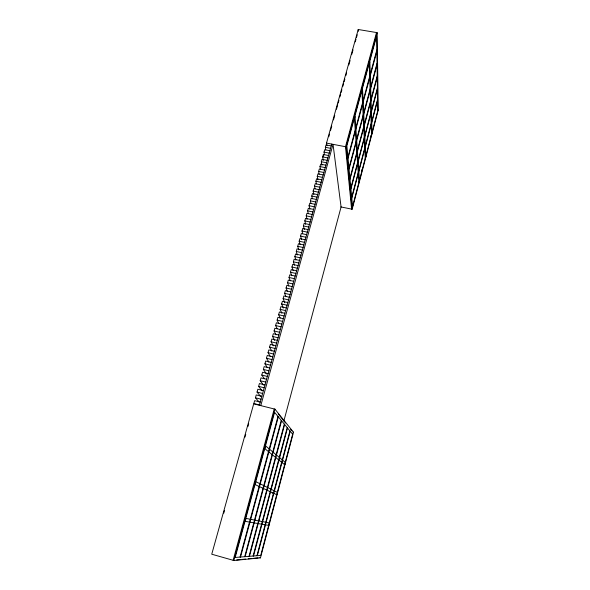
<?xml version="1.0" encoding="UTF-8"?>
<svg xmlns="http://www.w3.org/2000/svg" width="590" height="590" viewBox="0 0 590 590"><rect width="100%" height="100%" fill="white"/><g stroke="black" fill="none" stroke-linecap="round" stroke-linejoin="round"><path stroke-width="0.89" d="M352.068 207.341L351.603 209.111L345.489 146.718L376.509 32.538M352.532 205.563L353.233 202.908M361.397 171.897L362.098 169.242M370.255 138.23L370.955 135.575M371.877 133.104L352.584 206.419L346.868 145.796L376.604 36.182L377.762 110.721L372.106 132.241M260.463 557.845L293.503 432.227L274.955 409.158L253.715 403.855L211.744 554.209L233.876 560.5L260.463 557.845L259.843 557.668M340.799 206.906L352.156 209.221L378.256 109.983L377.143 32.649L358.226 29.5L326.513 143.09L326.912 145.819M253.11 556.016L287.212 427.61M350.844 187.981L377.408 87.954M253.516 555.986L287.5 427.957M350.939 188.947L377.43 89.142M256.952 555.706L289.941 430.914M351.714 197.222L377.585 99.349M257.329 555.677L290.214 431.246M351.802 198.129L377.607 100.477M283.856 421.046L341.079 206.972L333.04 144.336L260.839 405.396L259.423 405.042L331.735 144.085M249.032 556.348L284.321 424.107M349.929 178.246L377.224 75.963M249.459 556.311L284.623 424.476M350.025 179.264L377.246 77.216M244.688 556.695L281.246 420.39M348.963 167.966L377.025 63.329M245.138 556.658L281.57 420.781M349.059 169.035L377.047 64.649M240.056 557.071L277.986 416.437M347.938 157.088L376.818 49.995M240.543 557.026L278.325 416.857M348.041 158.223L376.84 51.382M233.131 560.286L274.239 408.981M233.876 560.5L274.955 409.158M352.156 209.221L346.146 146.844L377.143 32.649M259.054 401.938L255.433 397.8L256.237 394.939L261.864 396.332M260.5 396.259L257.034 392.084L257.823 389.23L263.442 390.617M262.041 390.713L258.619 386.391L259.416 383.552L265.021 384.923M263.487 385.071L260.205 380.72L260.994 377.888L266.592 379.259M264.409 378.721L261.783 375.07L262.565 372.253L268.155 373.61M266.459 373.964L263.354 369.443L264.136 366.633L269.719 367.983M267.403 367.622L264.917 363.838L265.692 361.043L271.267 362.378M268.929 362.142L266.474 358.255L267.248 355.468L272.816 356.795M270.39 356.596L268.03 352.695L268.804 349.922L274.357 351.234M271.843 351.065L269.571 347.149L270.345 344.39L275.891 345.696M273.303 345.806L271.068 341.794L271.835 339.044L277.374 340.342M274.711 340.474L272.558 336.455L273.325 333.711L278.856 335.009M276.076 334.855L274.084 330.99L274.844 328.261L280.368 329.545M277.167 328.711L275.604 325.547L276.363 322.826L281.873 324.102M278.657 323.364L277.116 320.127L277.875 317.42L283.377 318.681M280.147 318.032L278.627 314.728L279.38 312.029L284.874 313.283M281.887 313.32L280.125 309.344L280.877 306.653L286.364 307.906M283.355 308.039L281.622 303.983L282.374 301.306L287.846 302.545M284.815 302.781L283.112 298.643L283.856 295.974L289.329 297.205M285.936 296.704L284.601 293.326L285.339 290.663L290.804 291.888M287.396 291.467L286.076 288.023L286.821 285.376L292.271 286.593M288.776 286.054L287.551 282.743L288.289 280.103L293.731 281.312M290.221 280.855L289.019 277.484L289.756 274.852L295.192 276.054M291.667 275.678L290.487 272.241L291.217 269.623L296.645 270.81M293.105 270.515L291.939 267.019L292.669 264.409L298.09 265.596M294.476 265.183L293.392 261.82L294.122 259.217L299.528 260.397M295.9 260.057L294.838 256.635L295.56 254.047L300.966 255.212M297.323 254.946L296.283 251.473L297.006 248.892L302.397 250.049M298.739 249.858L297.721 246.332L298.437 243.758L303.82 244.909M300.104 244.614L299.152 241.207L299.868 238.648L305.237 239.783M301.512 239.555L300.576 236.103L301.284 233.552L306.653 234.68M302.685 233.64L301.992 231.015L302.707 228.47L308.061 229.599M304.315 229.503L303.408 225.948L304.116 223.411L309.47 224.532M305.664 224.333L304.816 220.896L305.524 218.374L310.864 219.48M307.051 219.347L306.225 215.866L306.925 213.351L312.257 214.45M308.231 213.484L307.626 210.837L308.327 208.336L313.651 209.428M309.861 209.31L309.057 205.711L309.757 203.218L315.075 204.302M310.989 203.557L310.406 200.873L311.107 198.38L316.417 199.464M312.317 198.719L311.756 196.042L312.449 193.564L317.752 194.641M313.858 194.648L313.143 191.094L313.828 188.623L319.124 189.685M315.045 188.859L314.514 186.152L315.207 183.697L320.488 184.751M316.395 183.933L315.893 181.241L316.572 178.785L321.852 179.839M317.907 179.913L317.258 176.336L317.936 173.895L323.209 174.935M319.102 174.168L318.622 171.454L319.301 169.02L324.559 170.06M320.436 169.293L319.979 166.594L320.658 164.168L325.909 165.193M321.926 165.333L321.329 161.741L322.007 159.329L327.251 160.347M323.261 160.546L322.678 156.918L323.35 154.506L328.593 155.524M324.441 154.816L324.021 152.102L324.692 149.705L329.921 150.708M325.761 150.008L325.363 147.308L326.027 144.919L331.248 145.914M223.78 513.175L224.517 510.52M245.005 437.094L245.742 434.439M247.962 426.474L248.707 423.819M328.792 136.74L329.537 134.085M330.525 130.537L331.764 126.105M333.49 119.903L334.729 115.47M336.462 109.261L337.701 104.828M338.195 103.058L338.933 100.396M339.921 96.849L340.666 94.194M341.16 92.416L341.905 89.761M342.893 86.214L343.631 83.551M344.125 81.781L344.87 79.119M345.858 75.579L346.603 72.917M348.83 64.937L350.062 60.505M351.795 54.302L353.034 49.87M355.254 41.89L355.999 39.228M356.493 37.458L357.238 34.795M236.693 559.94L240.255 559.593M242.04 559.416L245.602 559.069M248.272 558.804L251.834 558.457M253.612 558.28L258.066 557.845M377.718 109.88L378.256 109.983M326.513 143.09L346.146 146.844M325.363 147.308L330.584 148.311M324.021 152.102L329.257 153.112M322.678 156.918L327.922 157.936M321.329 161.741L326.58 162.766M319.979 166.594L325.238 167.626M318.622 171.454L323.888 172.494M317.258 176.336L322.531 177.384M315.893 181.241L321.174 182.295M314.514 186.152L319.81 187.214M313.143 191.094L318.438 192.163M311.756 196.042L317.066 197.119M310.406 200.873L315.724 201.957M309.057 205.711L314.382 206.802M307.626 210.837L312.958 211.935M306.225 215.866L311.564 216.972M304.816 220.896L310.163 222.01M303.408 225.948L308.762 227.069M301.992 231.015L307.361 232.143M300.576 236.103L305.945 237.239M299.152 241.207L304.529 242.35M297.721 246.332L303.105 247.483M296.283 251.473L301.682 252.638M294.838 256.635L300.244 257.808M293.392 261.82L298.806 263M291.939 267.019L297.367 268.207M290.487 272.241L295.915 273.435M289.019 277.484L294.462 278.687M287.551 282.743L293.001 283.952M286.076 288.023L291.534 289.24M284.601 293.326L290.066 294.55M283.112 298.643L288.591 299.882M281.622 303.983L287.109 305.229M280.125 309.344L285.619 310.598M278.627 314.728L284.122 315.989M277.116 320.127L282.625 321.395M275.604 325.547L281.12 326.831M274.084 330.99L279.608 332.281M272.558 336.455L278.096 337.753M271.068 341.794L276.614 343.1M269.571 347.149L275.124 348.469M268.03 352.695L273.59 354.015M266.474 358.255L272.042 359.583M264.917 363.838L270.493 365.181M263.354 369.443L268.937 370.793M261.783 375.07L267.373 376.427M260.205 380.72L265.81 382.084M258.619 386.391L264.231 387.77M257.034 392.084L262.653 393.471M255.433 397.8L261.068 399.194M260.271 402.07L254.637 400.662L253.833 403.538L259.475 404.947M292.906 432.079L293.503 432.227M272.079 492.938L273.79 493.395M278.2 413.878L285.553 422.978M290.641 429.277L291.777 430.678M323.35 154.506L323.63 156.306M358.226 29.5L358.322 31.322M292.647 434.196L260.758 555.404L235.204 557.462L274.579 412.314L292.647 434.196M269.483 522.983L268.841 525.425L245.263 521.346L246.06 518.411L269.483 522.983M277.521 492.429L276.894 494.818L255.219 484.626L255.994 481.757L277.521 492.429M285.398 462.472L284.786 464.817L264.94 448.776L265.699 445.981L285.398 462.472M359.472 180.916L358.963 182.841L354.443 118.715L355.04 116.51L359.472 180.916M365.807 156.815L365.313 158.703L361.95 91.03L362.54 88.861L365.807 156.815M372.039 133.134L371.553 134.992L369.303 63.912L369.878 61.788L372.039 133.134"/></g></svg>
